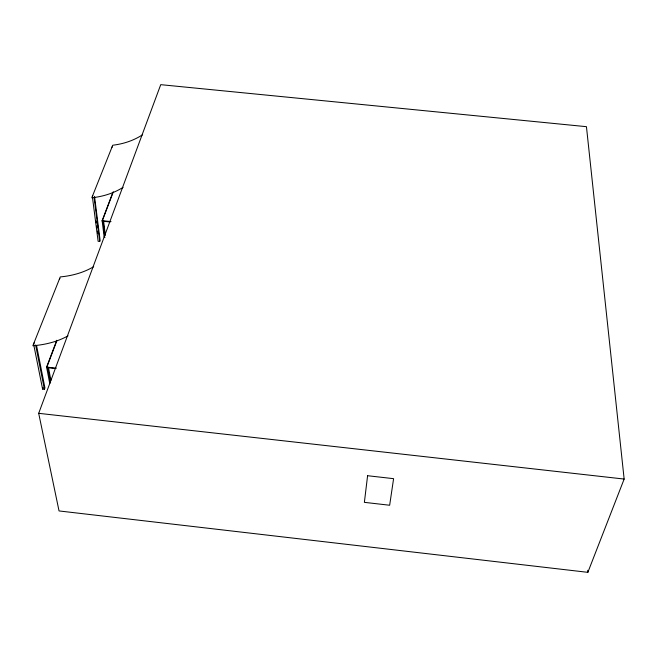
<?xml version="1.0" encoding="UTF-8"?>
<svg xmlns="http://www.w3.org/2000/svg" width="657" height="657" viewBox="0 0 657 657"><rect width="100%" height="100%" fill="white"/><g stroke="black" fill="none" stroke-linecap="round" stroke-linejoin="round"><path stroke-width="0.99" d="M38.689 413.319L160.735 84.663L586.446 126.678L624.15 479.06L587.859 572.337L59.04 510.941L38.689 413.319L624.15 479.06M34.18 342.798L33.622 344.202L42.598 389.1L44.405 389.305L44.931 387.909L36.578 345.631M92.506 197.691L98.123 241.283L99.708 241.456L100.11 240.38L94.526 196.394M42.598 389.1L43.124 387.704M49.768 383.622L46.598 367.099L56.765 340.277M105.046 237.21L104.159 237.12L102.139 220.67L112.905 192.279M47.214 366.204L56.872 340.728M113.316 191.811L102.196 221.154L110.08 221.976M59.36 279.57L59.861 278.322M92.382 196.673L92.801 195.614M112.035 147.324L112.413 146.363M102.139 220.67L111.033 221.598M46.598 367.099L56.403 368.183M46.688 367.592L55.525 368.569M35.626 345.015L44.405 389.305M47.715 367.706L50.589 382.735M48.429 367.32L50.909 380.346M96.053 220.957L96.308 222.986M96.702 226.024L96.965 228.053M97.351 231.092L97.614 233.12M94.107 197.453L99.708 241.456M103.092 221.245L104.808 235.214M102.599 220.095L102.845 222.091M103.946 231.067L104.192 233.063M103.617 221.187L105.317 235.149M587.711 570.292L587.859 572.337M68.041 335.834A104.225 66.833 21.8 0 1 32.85 345.746L60.272 276.917A97.507 66.677 23.3 0 0 93.688 266.676M123.114 187.319A89.91 65.782 25.4 0 1 91.799 197.79L112.741 145.23A84.942 64.772 27.2 0 0 142.626 134.701M367.592 475.717L364.38 502.35L389.658 505.241L393.592 478.666L367.592 475.717"/></g></svg>
